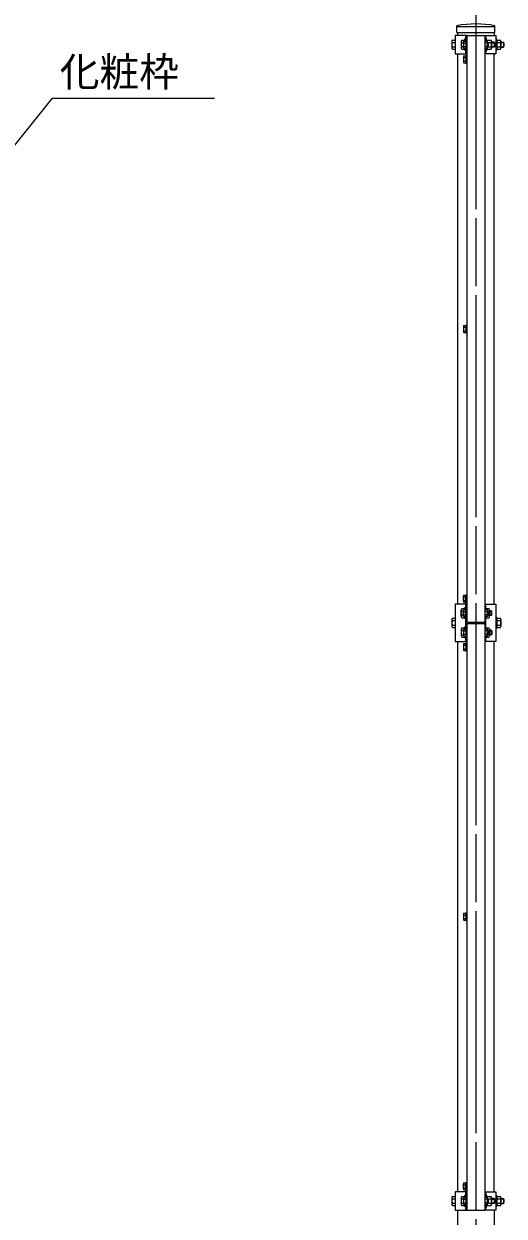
# Model space of a CAD drawing. Units: millimetres, scale not verified. Extents: x -4200 to 4200, y -2970 to 2970.
# Drawn here: x -617 to 176, y -369 to 1597 of the extents above; entities that cross this region are included whole.
import ezdxf
from ezdxf.enums import TextEntityAlignment as Align

# ---------------------------------------------------------------- set-up
doc = ezdxf.new("R2010")
doc.units = ezdxf.units.MM
doc.header["$LTSCALE"] = 10
doc.linetypes.add('USER1', pattern=[50.8, 31.75, -6.35, 6.35, -6.35])
for name, color, linetype, lineweight in [('0-2_D-STR1', 1, 'Continuous', 25), ('0-3_D-STR3', 3, 'Continuous', 13), ('0-4_D-BMK', 2, 'USER1', 13), ('0-8_D-STR-TXT', 7, 'Continuous', 13)]:
    doc.layers.add(name, color=color, linetype=linetype, lineweight=lineweight)
doc.styles.add('ＭＳ ゴシック', font='')
doc.styles.get('ＭＳ ゴシック').set_extended_font_data('MS Gothic')

msp = doc.modelspace()

# ---------------------------------------------------------------- linework, layer by layer
at = {"layer": '0-2_D-STR1'}
for p, q in [((99.33, 1582.86), (99.33, 1577.65)), ((159.83, 1582.86), (159.83, 1577.65)), ((98.93, 1547.65), (98.93, 640.15)), ((159.43, 1547.65), (159.43, 640.15)), ((98.93, 578.15), (98.93, -329.35)), ((159.43, 578.15), (159.43, -329.35)), ((159.83, -359.35), (159.83, -729.35))]:
    msp.add_line(p, q, dxfattribs=at)
msp.add_lwpolyline([(99.33, -359.35), (99.33, -729.35), (159.83, -729.35)], dxfattribs=at)
at = {"layer": '0-3_D-STR3'}
for p, q in [((98.13, 1582.86), (98.13, 1593.74)), ((161.03, 1582.86), (161.03, 1593.74)), ((98.13, 1582.86), (161.03, 1582.86)), ((99.33, 1592.65), (159.83, 1592.65)), ((112.48, 1577.65), (112.48, 1568.4)), ((114.58, 1577.65), (144.58, 1577.65)), ((114.58, 1577.65), (114.58, 610.15)), ((144.58, 1577.65), (144.58, 610.15)), ((145.38, 1577.65), (145.38, 1570.35)), ((145.38, 1577.65), (145.38, 1568.4)), ((145.38, 1573.65), (146.98, 1573.65)), ((145.38, 1573.65), (146.98, 1573.65)), ((146.98, 1568.4), (146.98, 1573.65)), ((89.73, 1568.28), (89.73, 1557.02)), ((90.81, 1570.15), (95.23, 1570.15)), ((90.81, 1566.41), (95.23, 1566.41)), ((90.81, 1558.89), (95.23, 1558.89)), ((90.81, 1555.15), (95.23, 1555.15)), ((105.38, 1568.28), (105.38, 1557.02)), ((106.46, 1570.15), (110.88, 1570.15)), ((106.46, 1566.41), (108.98, 1566.41)), ((106.46, 1558.89), (108.98, 1558.89)), ((106.46, 1555.15), (110.88, 1555.15)), ((108.98, 1566.98), (108.98, 1558.32)), ((109.8, 1568.4), (112.98, 1568.4)), ((109.8, 1565.56), (112.98, 1565.56)), ((109.8, 1559.74), (112.98, 1559.74)), ((109.8, 1556.9), (112.98, 1556.9)), ((110.88, 1571.65), (110.88, 1568.4)), ((112.48, 1571.65), (110.88, 1571.65)), ((110.88, 1556.9), (110.88, 1553.65)), ((112.48, 1553.65), (110.88, 1553.65)), ((112.48, 1556.9), (112.48, 1547.65)), ((112.98, 1568.9), (112.98, 1556.4)), ((112.98, 1568.9), (114.58, 1568.9)), ((112.98, 1568.4), (112.98, 1556.9)), ((112.98, 1568.4), (112.98, 1556.9)), ((112.98, 1556.4), (114.58, 1556.4)), ((114.58, 1568.9), (114.58, 1556.4)), ((147.96, 1568.4), (144.58, 1568.4)), ((147.96, 1565.56), (144.58, 1565.56)), ((147.96, 1559.74), (144.58, 1559.74)), ((147.96, 1556.9), (144.58, 1556.9)), ((145.38, 1556.9), (145.38, 1547.65)), ((145.38, 1554.95), (145.38, 1547.65)), ((146.98, 1570.35), (148.98, 1570.35)), ((146.98, 1551.65), (146.98, 1556.9)), ((146.98, 1554.95), (148.98, 1554.95)), ((147.78, 1570.35), (148.98, 1570.35)), ((147.78, 1554.95), (148.98, 1554.95)), ((148.78, 1566.98), (148.78, 1558.32)), ((148.78, 1565.58), (149.58, 1564.78)), ((148.78, 1560.52), (149.58, 1560.52)), ((148.78, 1559.72), (149.58, 1560.52)), ((148.98, 1568.4), (148.98, 1570.35)), ((148.98, 1565.38), (148.98, 1570.35)), ((148.98, 1570.15), (154.78, 1570.15)), ((148.98, 1566.4), (154.78, 1566.4)), ((148.98, 1554.95), (148.98, 1559.92)), ((148.98, 1558.9), (154.78, 1558.9)), ((148.98, 1554.95), (148.98, 1556.9)), ((148.98, 1555.15), (154.78, 1555.15)), ((155.48, 1568.43), (155.48, 1556.88)), ((159.88, 1566.65), (155.48, 1566.65)), ((155.48, 1565.65), (160.88, 1565.65)), ((155.48, 1559.65), (160.88, 1559.65)), ((159.88, 1558.65), (155.48, 1558.65)), ((159.88, 1566.65), (160.88, 1565.65)), ((159.88, 1566.65), (159.88, 1558.65)), ((159.88, 1558.65), (160.88, 1559.65)), ((160.88, 1565.65), (160.88, 1559.65)), ((162.63, 1571.65), (162.63, 1553.65)), ((164.23, 1553.65), (162.63, 1553.65)), ((164.23, 1570.15), (164.23, 1555.15)), ((164.23, 1570.15), (170.03, 1570.15)), ((164.23, 1566.4), (170.03, 1566.4)), ((164.23, 1558.9), (170.03, 1558.9)), ((164.23, 1555.15), (170.03, 1555.15)), ((170.73, 1568.43), (170.73, 1556.88)), ((170.73, 1566.65), (175.23, 1566.65)), ((170.73, 1565.97), (175.55, 1565.97)), ((170.73, 1559.33), (175.55, 1559.33)), ((170.73, 1558.65), (175.23, 1558.65)), ((175.23, 1566.65), (175.23, 1558.65)), ((108.98, 1542.98), (108.98, 1534.32)), ((109.8, 1544.4), (112.98, 1544.4)), ((109.8, 1541.56), (112.98, 1541.56)), ((109.8, 1535.74), (112.98, 1535.74)), ((112.98, 1544.9), (112.98, 1532.4)), ((112.98, 1544.9), (114.58, 1544.9)), ((112.98, 1544.4), (112.98, 1532.9)), ((114.58, 1544.9), (114.58, 1532.4)), ((144.58, 1540.65), (144.58, 1536.65)), ((145.38, 1551.65), (146.98, 1551.65)), ((109.8, 1532.9), (112.98, 1532.9)), ((112.98, 1532.4), (114.58, 1532.4)), ((108.98, 1098.23), (108.98, 1089.57)), ((109.8, 1099.65), (112.98, 1099.65)), ((109.8, 1096.81), (112.98, 1096.81)), ((109.8, 1090.99), (112.98, 1090.99)), ((109.8, 1088.15), (112.98, 1088.15)), ((112.98, 1100.15), (112.98, 1087.65)), ((112.98, 1100.15), (114.58, 1100.15)), ((112.98, 1099.65), (112.98, 1088.15)), ((112.98, 1087.65), (114.58, 1087.65)), ((114.58, 1100.15), (114.58, 1087.65)), ((114.58, 1099.65), (114.58, 1088.15)), ((108.98, 644.82), (108.98, 653.48)), ((109.8, 654.9), (112.98, 654.9)), ((109.8, 652.06), (112.98, 652.06)), ((112.98, 642.9), (112.98, 655.4)), ((112.98, 655.4), (114.58, 655.4)), ((112.98, 643.4), (112.98, 654.9)), ((114.58, 642.9), (114.58, 655.4)), ((114.58, 640.15), (95.23, 640.15)), ((105.38, 619.52), (105.38, 630.78)), ((106.46, 632.65), (110.88, 632.65)), ((108.98, 620.82), (108.98, 629.48)), ((109.8, 646.24), (112.98, 646.24)), ((109.8, 643.4), (112.98, 643.4)), ((109.8, 630.9), (112.98, 630.9)), ((110.88, 630.9), (110.88, 634.15)), ((112.48, 634.15), (110.88, 634.15)), ((112.48, 640.15), (112.48, 630.9)), ((112.98, 642.9), (114.58, 642.9)), ((112.98, 618.9), (112.98, 631.4)), ((112.98, 631.4), (114.58, 631.4)), ((112.98, 619.4), (112.98, 630.9)), ((112.98, 619.4), (112.98, 630.9)), ((114.58, 618.9), (114.58, 631.4)), ((144.58, 632.85), (145.78, 632.85)), ((147.96, 630.9), (144.58, 630.9)), ((145.38, 640.15), (145.38, 632.85)), ((145.78, 632.85), (145.78, 630.9)), ((145.78, 632.65), (151.58, 632.65)), ((148.78, 620.82), (148.78, 629.48)), ((152.28, 619.37), (152.28, 630.92)), ((89.73, 614.78), (89.73, 603.52)), ((90.81, 616.65), (95.23, 616.65)), ((90.81, 612.91), (95.23, 612.91)), ((106.46, 628.91), (108.98, 628.91)), ((106.46, 621.39), (108.98, 621.39)), ((106.46, 617.65), (110.88, 617.65)), ((109.8, 628.06), (112.98, 628.06)), ((109.8, 622.24), (112.98, 622.24)), ((109.8, 619.4), (112.98, 619.4)), ((110.88, 616.15), (110.88, 619.4)), ((112.48, 616.15), (110.88, 616.15)), ((112.48, 619.4), (112.48, 598.9)), ((112.98, 618.9), (114.58, 618.9)), ((114.58, 610.15), (144.58, 610.15)), ((147.96, 628.06), (144.58, 628.06)), ((147.96, 622.24), (144.58, 622.24)), ((147.96, 619.4), (144.58, 619.4)), ((144.58, 617.45), (145.78, 617.45)), ((145.38, 617.45), (145.38, 600.85)), ((145.78, 619.4), (145.78, 617.45)), ((145.78, 617.65), (151.58, 617.65)), ((148.78, 628.9), (151.58, 628.9)), ((148.78, 628.08), (149.58, 627.28)), ((148.78, 627.28), (149.58, 627.28)), ((148.78, 622.22), (149.58, 623.02)), ((148.78, 621.4), (151.58, 621.4)), ((154.88, 629.15), (152.28, 629.15)), ((152.28, 628.15), (155.88, 628.15)), ((152.28, 622.15), (155.88, 622.15)), ((154.88, 621.15), (152.28, 621.15)), ((154.88, 621.15), (155.88, 622.15)), ((155.88, 622.15), (155.88, 628.15)), ((162.63, 618.15), (162.63, 600.15)), ((164.23, 616.65), (164.23, 601.65)), ((164.23, 616.65), (170.03, 616.65)), ((164.23, 612.9), (170.03, 612.9)), ((170.73, 614.93), (170.73, 603.38)), ((90.81, 605.39), (95.23, 605.39)), ((90.81, 601.65), (95.23, 601.65)), ((105.38, 598.78), (105.38, 587.52)), ((106.46, 600.65), (110.88, 600.65)), ((106.46, 596.91), (108.98, 596.91)), ((108.98, 597.48), (108.98, 588.82)), ((109.8, 598.9), (112.98, 598.9)), ((109.8, 596.06), (112.98, 596.06)), ((109.8, 590.24), (112.98, 590.24)), ((110.88, 602.15), (110.88, 598.9)), ((112.48, 602.15), (110.88, 602.15)), ((112.48, 608.15), (112.48, 598.9)), ((112.98, 599.4), (112.98, 586.9)), ((112.98, 599.4), (114.58, 599.4)), ((112.98, 598.9), (112.98, 587.4)), ((112.98, 598.9), (112.98, 587.4)), ((114.58, 608.15), (144.58, 608.15)), ((114.58, 608.15), (114.58, -359.35)), ((114.58, 599.4), (114.58, 586.9)), ((144.58, 608.15), (144.58, -359.35)), ((144.58, 600.85), (145.78, 600.85)), ((147.96, 598.9), (144.58, 598.9)), ((147.96, 596.06), (144.58, 596.06)), ((147.96, 590.24), (144.58, 590.24)), ((145.78, 598.9), (145.78, 600.85)), ((145.78, 600.65), (151.58, 600.65)), ((148.78, 597.48), (148.78, 588.82)), ((148.78, 596.9), (151.58, 596.9)), ((148.78, 596.08), (149.58, 595.28)), ((148.78, 591.02), (149.58, 591.02)), ((148.78, 590.22), (149.58, 591.02)), ((152.28, 598.93), (152.28, 587.38)), ((154.88, 597.15), (152.28, 597.15)), ((152.28, 596.15), (155.88, 596.15)), ((152.28, 590.15), (155.88, 590.15)), ((154.88, 597.15), (155.88, 596.15)), ((155.88, 596.15), (155.88, 590.15)), ((164.23, 600.15), (162.63, 600.15)), ((164.23, 605.4), (170.03, 605.4)), ((164.23, 601.65), (170.03, 601.65)), ((106.46, 589.39), (108.98, 589.39)), ((106.46, 585.65), (110.88, 585.65)), ((108.98, 573.48), (108.98, 564.82)), ((109.8, 587.4), (112.98, 587.4)), ((109.8, 574.9), (112.98, 574.9)), ((109.8, 572.06), (112.98, 572.06)), ((110.88, 587.4), (110.88, 584.15)), ((112.48, 584.15), (110.88, 584.15)), ((112.48, 587.4), (112.48, 578.15)), ((112.48, 587.4), (112.48, 578.15)), ((112.98, 586.9), (114.58, 586.9)), ((112.98, 575.4), (112.98, 562.9)), ((112.98, 575.4), (114.58, 575.4)), ((112.98, 574.9), (112.98, 563.4)), ((114.58, 575.4), (114.58, 562.9)), ((147.96, 587.4), (144.58, 587.4)), ((144.58, 585.45), (145.78, 585.45)), ((162.63, 578.15), (144.58, 578.15)), ((144.58, 571.15), (144.58, 567.15)), ((145.38, 585.45), (145.38, 578.15)), ((145.78, 585.45), (145.78, 587.4)), ((145.78, 585.65), (151.58, 585.65)), ((148.78, 589.4), (151.58, 589.4)), ((154.88, 589.15), (152.28, 589.15)), ((109.8, 566.24), (112.98, 566.24)), ((109.8, 563.4), (112.98, 563.4)), ((112.98, 562.9), (114.58, 562.9)), ((108.98, 128.73), (108.98, 120.07)), ((109.8, 130.15), (112.98, 130.15)), ((109.8, 127.31), (112.98, 127.31)), ((109.8, 121.49), (112.98, 121.49)), ((109.8, 118.65), (112.98, 118.65)), ((112.98, 130.65), (112.98, 118.15)), ((112.98, 130.65), (114.58, 130.65)), ((112.98, 130.15), (112.98, 118.65)), ((112.98, 118.15), (114.58, 118.15)), ((114.58, 130.65), (114.58, 118.15)), ((114.58, 130.15), (114.58, 118.65)), ((109.8, -314.6), (112.98, -314.6)), ((112.98, -326.6), (112.98, -314.1)), ((112.98, -314.1), (114.58, -314.1)), ((112.98, -326.1), (112.98, -314.6)), ((114.58, -326.6), (114.58, -314.1)), ((108.98, -324.68), (108.98, -316.02)), ((109.8, -317.44), (112.98, -317.44)), ((109.8, -323.26), (112.98, -323.26)), ((109.8, -326.1), (112.98, -326.1)), ((112.48, -329.35), (112.48, -338.6)), ((112.98, -326.6), (114.58, -326.6)), ((145.38, -329.35), (145.38, -336.65)), ((145.38, -329.35), (145.38, -338.6)), ((145.38, -333.35), (146.98, -333.35)), ((145.38, -333.35), (146.98, -333.35)), ((146.98, -338.6), (146.98, -333.35)), ((89.73, -338.72), (89.73, -349.98)), ((90.81, -336.85), (95.23, -336.85)), ((90.81, -340.59), (95.23, -340.59)), ((90.81, -348.11), (95.23, -348.11)), ((90.81, -351.85), (95.23, -351.85)), ((105.38, -338.72), (105.38, -349.98)), ((106.46, -336.85), (110.88, -336.85)), ((106.46, -340.59), (108.98, -340.59)), ((106.46, -348.11), (108.98, -348.11)), ((106.46, -351.85), (110.88, -351.85)), ((108.98, -340.02), (108.98, -348.68)), ((109.8, -338.6), (112.98, -338.6)), ((109.8, -341.44), (112.98, -341.44)), ((109.8, -347.26), (112.98, -347.26)), ((109.8, -350.1), (112.98, -350.1)), ((110.88, -335.35), (110.88, -338.6)), ((112.48, -335.35), (110.88, -335.35)), ((110.88, -350.1), (110.88, -353.35)), ((112.48, -353.35), (110.88, -353.35)), ((112.48, -350.1), (112.48, -359.35)), ((112.98, -338.1), (112.98, -350.6)), ((112.98, -338.1), (114.58, -338.1)), ((112.98, -338.6), (112.98, -350.1)), ((112.98, -338.6), (112.98, -350.1)), ((112.98, -350.6), (114.58, -350.6)), ((114.58, -338.1), (114.58, -350.6)), ((147.96, -338.6), (144.58, -338.6)), ((147.96, -341.44), (144.58, -341.44)), ((147.96, -347.26), (144.58, -347.26)), ((147.96, -350.1), (144.58, -350.1)), ((145.38, -350.1), (145.38, -359.35)), ((146.98, -336.65), (148.98, -336.65)), ((146.98, -355.35), (146.98, -350.1)), ((146.98, -352.05), (148.98, -352.05)), ((147.78, -336.65), (148.98, -336.65)), ((147.78, -352.05), (148.98, -352.05)), ((148.78, -340.02), (148.78, -348.68)), ((148.78, -341.42), (149.58, -342.22)), ((148.78, -346.48), (149.58, -346.48)), ((148.78, -347.28), (149.58, -346.48)), ((148.98, -338.6), (148.98, -336.65)), ((148.98, -341.62), (148.98, -336.65)), ((148.98, -336.85), (154.78, -336.85)), ((148.98, -340.6), (154.78, -340.6)), ((148.98, -352.05), (148.98, -347.08)), ((148.98, -348.1), (154.78, -348.1)), ((148.98, -352.05), (148.98, -350.1)), ((148.98, -351.85), (154.78, -351.85)), ((155.48, -338.57), (155.48, -350.12)), ((159.88, -340.35), (155.48, -340.35)), ((155.48, -341.35), (160.88, -341.35)), ((155.48, -347.35), (160.88, -347.35)), ((159.88, -348.35), (155.48, -348.35)), ((159.88, -340.35), (160.88, -341.35)), ((159.88, -340.35), (159.88, -348.35)), ((159.88, -348.35), (160.88, -347.35)), ((160.88, -341.35), (160.88, -347.35)), ((162.63, -335.35), (162.63, -353.35)), ((164.23, -353.35), (162.63, -353.35)), ((164.23, -336.85), (164.23, -351.85)), ((164.23, -336.85), (170.03, -336.85)), ((164.23, -340.6), (170.03, -340.6)), ((164.23, -348.1), (170.03, -348.1)), ((164.23, -351.85), (170.03, -351.85)), ((170.73, -338.57), (170.73, -350.12)), ((170.73, -340.35), (175.23, -340.35)), ((170.73, -341.03), (175.55, -341.03)), ((170.73, -347.67), (175.55, -347.67)), ((170.73, -348.35), (175.23, -348.35)), ((175.23, -340.35), (175.23, -348.35)), ((114.58, -359.35), (144.58, -359.35)), ((145.38, -355.35), (146.98, -355.35))]:
    msp.add_line(p, q, dxfattribs=at)
for points in [[(114.58, 1577.65), (95.23, 1577.65), (95.23, 1547.65), (114.58, 1547.65)], [(142.18, 1577.65), (162.63, 1577.65), (162.63, 1547.65), (144.58, 1547.65)], [(148.78, 1564.78), (149.58, 1564.78), (149.58, 1560.52)], [(164.23, 1553.65), (164.23, 1571.65), (162.63, 1571.65)], [(114.58, 640.15), (95.23, 640.15), (95.23, 578.15), (114.58, 578.15)], [(144.58, 640.15), (162.63, 640.15), (162.63, 578.15)], [(148.78, 623.02), (149.58, 623.02), (149.58, 627.28)], [(154.88, 621.15), (154.88, 629.15), (155.88, 628.15)], [(164.23, 600.15), (164.23, 618.15), (162.63, 618.15)], [(148.78, 595.28), (149.58, 595.28), (149.58, 591.02)], [(154.88, 597.15), (154.88, 589.15), (155.88, 590.15)], [(114.58, -329.35), (95.23, -329.35), (95.23, -359.35), (114.58, -359.35)], [(144.58, -329.35), (162.63, -329.35), (162.63, -359.35), (144.58, -359.35)], [(148.78, -342.22), (149.58, -342.22), (149.58, -346.48)], [(164.23, -353.35), (164.23, -335.35), (162.63, -335.35)]]:
    msp.add_lwpolyline(points, dxfattribs=at)
for centre, radius, start, end in [((129.58, 1436.86), 160, 78.66399, 101.33601), ((91.89, 1568.28), 2.16, 120, 240), ((96.81, 1562.65), 7.08, 147.93138, 212.06862), ((91.89, 1557.02), 2.16, 120, 240), ((107.54, 1568.28), 2.16, 120, 240), ((112.46, 1562.65), 7.08, 147.93138, 212.06862), ((107.54, 1557.02), 2.16, 120, 240), ((110.62, 1566.98), 1.64, 120, 240), ((114.56, 1562.65), 5.58, 148.543, 211.457), ((110.62, 1558.32), 1.64, 120, 240), ((147.14, 1566.98), 1.64, 300, 60), ((143.2, 1562.65), 5.58, 328.543, 31.457), ((147.14, 1558.32), 1.64, 300, 60), ((152.63, 1568.27), 2.85, 318.83491, 41.16509), ((145.08, 1562.65), 10.39, 338.85295, 21.14705), ((152.63, 1557.02), 2.85, 318.86505, 41.13495), ((167.88, 1568.27), 2.85, 318.83491, 41.16509), ((160.33, 1562.65), 10.39, 338.85295, 21.14705), ((167.88, 1557.02), 2.85, 318.86505, 41.13495), ((167.73, 1562.65), 8.5, 331.92751, 28.07249), ((167.73, 1562.65), 8.5, 340.25008, 19.74992), ((110.62, 1542.98), 1.64, 120, 240), ((114.56, 1538.65), 5.58, 148.543, 211.457), ((110.62, 1534.32), 1.64, 120, 240), ((110.62, 1098.23), 1.64, 120, 240), ((114.56, 1093.9), 5.58, 148.543, 211.457), ((110.62, 1089.57), 1.64, 120, 240), ((110.62, 653.48), 1.64, 120, 240), ((114.56, 649.15), 5.58, 148.543, 211.457), ((107.54, 630.78), 2.16, 120, 240), ((110.62, 644.82), 1.64, 120, 240), ((110.62, 629.48), 1.64, 120, 240), ((147.14, 629.48), 1.64, 300, 60), ((149.43, 630.77), 2.85, 318.86505, 41.13495), ((91.89, 614.78), 2.16, 120, 240), ((96.81, 609.15), 7.08, 147.93138, 212.06862), ((112.46, 625.15), 7.08, 147.93138, 212.06862), ((107.54, 619.52), 2.16, 120, 240), ((114.56, 625.15), 5.58, 148.543, 211.457), ((110.62, 620.82), 1.64, 120, 240), ((143.2, 625.15), 5.58, 328.543, 31.457), ((147.14, 620.82), 1.64, 300, 60), ((141.88, 625.15), 10.39, 338.85295, 21.14705), ((149.43, 619.52), 2.85, 318.83491, 41.16509), ((167.88, 614.77), 2.85, 318.83491, 41.16509), ((160.33, 609.15), 10.39, 338.85295, 21.14705), ((162.73, 609.15), 8.5, 340.25008, 19.74992), ((91.89, 603.52), 2.16, 120, 240), ((107.54, 598.78), 2.16, 120, 240), ((112.46, 593.15), 7.08, 147.93138, 212.06862), ((110.62, 597.48), 1.64, 120, 240), ((114.56, 593.15), 5.58, 148.543, 211.457), ((110.62, 588.82), 1.64, 120, 240), ((147.14, 597.48), 1.64, 300, 60), ((143.2, 593.15), 5.58, 328.543, 31.457), ((147.14, 588.82), 1.64, 300, 60), ((149.43, 598.77), 2.85, 318.83491, 41.16509), ((141.88, 593.15), 10.39, 338.85295, 21.14705), ((167.88, 603.52), 2.85, 318.86505, 41.13495), ((107.54, 587.52), 2.16, 120, 240), ((110.62, 573.48), 1.64, 120, 240), ((114.56, 569.15), 5.58, 148.543, 211.457), ((149.43, 587.52), 2.85, 318.86505, 41.13495), ((110.62, 564.82), 1.64, 120, 240), ((110.62, 128.73), 1.64, 120, 240), ((114.56, 124.4), 5.58, 148.543, 211.457), ((110.62, 120.07), 1.64, 120, 240), ((110.62, -316.02), 1.64, 120, 240), ((114.56, -320.35), 5.58, 148.543, 211.457), ((110.62, -324.68), 1.64, 120, 240), ((91.89, -338.72), 2.16, 120, 240), ((96.81, -344.35), 7.08, 147.93138, 212.06862), ((91.89, -349.98), 2.16, 120, 240), ((107.54, -338.72), 2.16, 120, 240), ((112.46, -344.35), 7.08, 147.93138, 212.06862), ((107.54, -349.98), 2.16, 120, 240), ((110.62, -340.02), 1.64, 120, 240), ((114.56, -344.35), 5.58, 148.543, 211.457), ((110.62, -348.68), 1.64, 120, 240), ((147.14, -340.02), 1.64, 300, 60), ((143.2, -344.35), 5.58, 328.543, 31.457), ((147.14, -348.68), 1.64, 300, 60), ((152.63, -338.73), 2.85, 318.83491, 41.16509), ((145.08, -344.35), 10.39, 338.85295, 21.14705), ((152.63, -349.98), 2.85, 318.86505, 41.13495), ((167.88, -338.73), 2.85, 318.83491, 41.16509), ((160.33, -344.35), 10.39, 338.85295, 21.14705), ((167.88, -349.98), 2.85, 318.86505, 41.13495), ((167.73, -344.35), 8.5, 331.92751, 28.07249), ((167.73, -344.35), 8.5, 340.25008, 19.74992)]:
    msp.add_arc(centre, radius, start, end, dxfattribs=at)
at = {"layer": '0-4_D-BMK'}
for p, q in [((129.58, 1657.78), (129.58, -758.52)), ((129.58, 1608.78), (129.58, -757.52))]:
    msp.add_line(p, q, dxfattribs=at)
at = {"layer": '0-8_D-STR-TXT'}
for q in [(-656.96, 1366.54), (-301.71, 1474.44)]:
    msp.add_line((-569.78, 1474.44), q, dxfattribs=at)

# ---------------------------------------------------------------- texts
at = {"layer": '0-8_D-STR-TXT', "style": 'ＭＳ ゴシック'}
msp.add_text('化粧枠', height=48.09, dxfattribs=at).set_placement((-557.23, 1479.31), align=Align.BOTTOM_LEFT)

doc.saveas('drawing.dxf')
